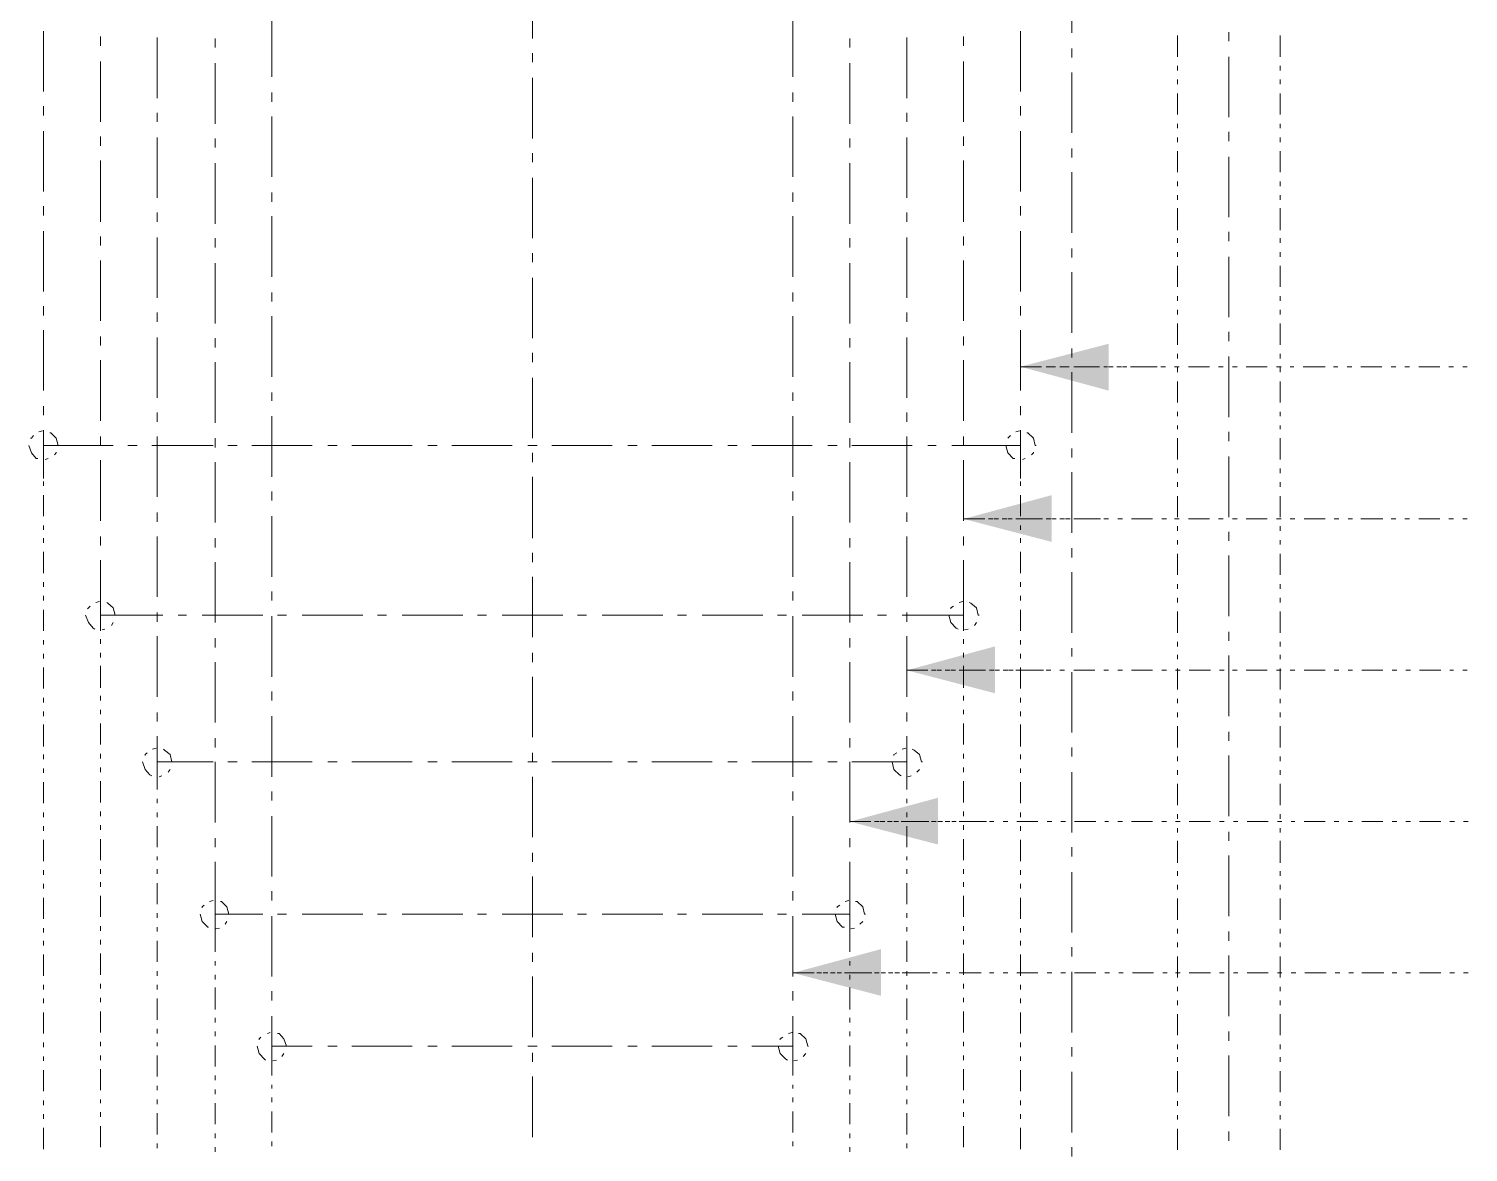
# Model space of a CAD drawing. Header units: millimetres. Extents: x 0 to 588, y 0 to 874.
# Drawn here: x 255.04 to 288.25, y 102.33 to 128.26 of the extents above; entities that cross this region are included whole.
import ezdxf

# ---------------------------------------------------------------- set-up
doc = ezdxf.new("R2010")
doc.units = ezdxf.units.MM
doc.layers.get('0').update_dxf_attribs({"lineweight": 18})

msp = doc.modelspace()

# ---------------------------------------------------------------- hatches: boundary and pattern name
for points in [[(277.918, 120.46), (279.95, 119.909), (279.95, 120.989)], [(276.606, 116.946), (278.638, 116.417), (278.638, 117.496)], [(275.294, 113.453), (277.326, 112.924), (277.326, 114.004)], [(273.981, 109.961), (276.013, 109.432), (276.013, 110.511)], [(272.669, 106.468), (274.701, 105.939), (274.701, 107.019)]]:
    msp.add_hatch(color=0).paths.add_polyline_path(points, flags=0)

# ---------------------------------------------------------------- linework, layer by layer
at = {"color": 0, "lineweight": 0}
for points in [[(279.104, 128.164), (279.104, 129.561)], [(266.658, 129.434), (266.658, 128.037)], [(260.646, 128.545), (260.646, 127.148)], [(272.669, 128.545), (272.669, 127.148)], [(255.376, 128.207), (255.376, 126.809)], [(277.918, 128.207), (277.918, 126.809)], [(256.688, 128.079), (256.688, 127.868)], [(258, 128.058), (258, 126.661)], [(259.334, 128.037), (259.334, 127.826)], [(273.981, 128.037), (273.981, 127.826)], [(275.294, 128.058), (275.294, 126.661)], [(276.606, 128.079), (276.606, 127.868)], [(281.538, 127.614), (281.538, 128.101)], [(282.723, 128.185), (282.723, 127.974)], [(283.909, 127.614), (283.909, 128.101)], [(266.658, 127.698), (266.658, 127.487)], [(279.104, 127.593), (279.104, 127.804)], [(282.723, 127.614), (282.723, 126.217)], [(256.688, 127.508), (256.688, 126.111)], [(259.334, 127.466), (259.334, 126.069)], [(273.981, 127.466), (273.981, 126.069)], [(276.606, 127.508), (276.606, 126.111)], [(279.104, 125.857), (279.104, 127.254)], [(281.538, 127.296), (281.538, 127.402)], [(283.909, 127.296), (283.909, 127.402)], [(266.658, 127.127), (266.658, 125.73)], [(281.538, 126.979), (281.538, 127.085)], [(283.909, 126.979), (283.909, 127.085)], [(260.646, 126.788), (260.646, 126.577)], [(272.669, 126.788), (272.669, 126.577)], [(281.538, 126.28), (281.538, 126.767)], [(283.909, 126.28), (283.909, 126.767)], [(255.376, 126.471), (255.376, 126.259)], [(258, 126.323), (258, 126.111)], [(260.646, 126.238), (260.646, 124.841)], [(272.669, 126.238), (272.669, 124.841)], [(275.294, 126.323), (275.294, 126.111)], [(277.918, 126.471), (277.918, 126.259)], [(255.376, 125.899), (255.376, 124.502)], [(277.918, 125.899), (277.918, 124.502)], [(281.538, 125.963), (281.538, 126.069)], [(282.723, 125.878), (282.723, 125.666)], [(283.909, 125.963), (283.909, 126.069)], [(256.688, 125.772), (256.688, 125.561)], [(258, 125.751), (258, 124.354)], [(259.334, 125.73), (259.334, 125.518)], [(273.981, 125.73), (273.981, 125.518)], [(275.294, 125.751), (275.294, 124.354)], [(276.606, 125.772), (276.606, 125.561)], [(281.538, 125.645), (281.538, 125.751)], [(283.909, 125.645), (283.909, 125.751)], [(256.688, 125.222), (256.688, 123.804)], [(266.658, 125.391), (266.658, 125.18)], [(276.606, 125.222), (276.606, 123.804)], [(279.104, 125.285), (279.104, 125.497)], [(281.538, 124.947), (281.538, 125.434)], [(282.723, 125.307), (282.723, 123.91)], [(283.909, 124.947), (283.909, 125.434)], [(259.334, 125.159), (259.334, 123.761)], [(273.981, 125.159), (273.981, 123.761)], [(279.104, 123.55), (279.104, 124.947)], [(266.658, 124.82), (266.658, 123.423)], [(281.538, 124.629), (281.538, 124.735)], [(283.909, 124.629), (283.909, 124.735)], [(260.646, 124.481), (260.646, 124.269)], [(272.669, 124.481), (272.669, 124.269)], [(281.538, 124.312), (281.538, 124.418)], [(283.909, 124.312), (283.909, 124.418)], [(255.376, 124.164), (255.376, 123.952)], [(258, 124.016), (258, 123.804)], [(260.646, 123.931), (260.646, 122.534)], [(272.669, 123.931), (272.669, 122.534)], [(275.294, 124.016), (275.294, 123.804)], [(277.918, 124.164), (277.918, 123.952)], [(281.538, 123.613), (281.538, 124.121)], [(283.909, 123.613), (283.909, 124.121)], [(255.376, 123.592), (255.376, 122.195)], [(277.918, 123.592), (277.918, 122.195)], [(282.723, 123.571), (282.723, 123.359)], [(256.688, 123.465), (256.688, 123.254)], [(258, 123.444), (258, 122.047)], [(259.334, 123.423), (259.334, 123.211)], [(273.981, 123.423), (273.981, 123.211)], [(275.294, 123.444), (275.294, 122.047)], [(276.606, 123.465), (276.606, 123.254)], [(281.538, 123.317), (281.538, 123.423)], [(283.909, 123.317), (283.909, 123.423)], [(256.688, 122.915), (256.688, 121.518)], [(266.658, 123.084), (266.658, 122.873)], [(276.606, 122.915), (276.606, 121.518)], [(279.104, 122.978), (279.104, 123.19)], [(281.538, 122.999), (281.538, 123.105)], [(282.723, 122.999), (282.723, 121.603)], [(283.909, 122.999), (283.909, 123.105)], [(259.334, 122.851), (259.334, 121.454)], [(273.981, 122.851), (273.981, 121.454)], [(279.104, 121.243), (279.104, 122.64)], [(281.538, 122.301), (281.538, 122.788)], [(283.909, 122.301), (283.909, 122.788)], [(266.658, 122.513), (266.658, 121.116)], [(260.646, 122.174), (260.646, 121.962)], [(272.669, 122.174), (272.669, 121.962)], [(281.538, 121.984), (281.538, 122.089)], [(283.909, 121.984), (283.909, 122.089)], [(255.376, 121.856), (255.376, 121.645)], [(258, 121.708), (258, 121.497)], [(260.646, 121.624), (260.646, 120.227)], [(272.669, 121.624), (272.669, 120.227)], [(275.294, 121.708), (275.294, 121.497)], [(277.918, 121.856), (277.918, 121.645)], [(281.538, 121.666), (281.538, 121.772)], [(283.909, 121.666), (283.909, 121.772)], [(255.376, 121.306), (255.376, 119.909)], [(277.918, 121.306), (277.918, 119.909)], [(281.538, 120.968), (281.538, 121.454)], [(282.723, 121.264), (282.723, 121.052)], [(283.909, 120.968), (283.909, 121.454)], [(256.688, 121.158), (256.688, 120.946)], [(258, 121.137), (258, 119.74)], [(259.334, 121.116), (259.334, 120.904)], [(273.981, 121.116), (273.981, 120.904)], [(275.294, 121.137), (275.294, 119.74)], [(276.606, 121.158), (276.606, 120.946)], [(256.688, 120.608), (256.688, 119.211)], [(259.334, 120.565), (259.334, 119.168)], [(266.658, 120.777), (266.658, 120.565)], [(273.981, 120.565), (273.981, 119.168)], [(276.606, 120.608), (276.606, 119.211)], [(279.104, 120.671), (279.104, 120.883)], [(281.538, 120.65), (281.538, 120.756)], [(282.723, 120.692), (282.723, 119.295)], [(283.909, 120.65), (283.909, 120.756)], [(277.918, 120.46), (278.299, 120.46)], [(278.405, 120.46), (277.918, 120.46)], [(278.511, 120.46), (278.617, 120.46)], [(278.723, 120.46), (278.617, 120.46)], [(278.829, 120.46), (278.934, 120.46)], [(279.04, 120.46), (278.934, 120.46)], [(279.104, 118.936), (279.104, 120.332)], [(279.146, 120.46), (279.633, 120.46)], [(279.739, 120.46), (279.252, 120.46)], [(279.844, 120.46), (279.929, 120.46)], [(280.056, 120.46), (279.95, 120.46)], [(280.141, 120.46), (280.247, 120.46)], [(280.374, 120.46), (280.268, 120.46)], [(280.458, 120.46), (280.945, 120.46)], [(281.072, 120.46), (280.585, 120.46)], [(281.157, 120.46), (281.263, 120.46)], [(281.474, 120.46), (281.58, 120.46)], [(281.538, 120.332), (281.538, 120.438)], [(281.792, 120.46), (282.279, 120.46)], [(282.49, 120.46), (282.596, 120.46)], [(282.808, 120.46), (282.914, 120.46)], [(283.125, 120.46), (283.612, 120.46)], [(283.824, 120.46), (283.93, 120.46)], [(283.909, 120.332), (283.909, 120.438)], [(284.141, 120.46), (284.226, 120.46)], [(284.438, 120.46), (284.946, 120.46)], [(285.136, 120.46), (285.242, 120.46)], [(285.454, 120.46), (285.56, 120.46)], [(285.771, 120.46), (286.258, 120.46)], [(286.47, 120.46), (286.575, 120.46)], [(286.787, 120.46), (286.893, 120.46)], [(287.105, 120.46), (287.591, 120.46)], [(287.803, 120.46), (287.909, 120.46)], [(288.121, 120.46), (288.226, 120.46)], [(266.658, 120.206), (266.658, 118.808)], [(281.538, 119.634), (281.538, 120.121)], [(283.909, 119.634), (283.909, 120.121)], [(260.646, 119.867), (260.646, 119.676)], [(272.669, 119.867), (272.669, 119.676)], [(255.376, 119.549), (255.376, 119.338)], [(258, 119.401), (258, 119.189)], [(260.646, 119.317), (260.646, 117.919)], [(272.669, 119.317), (272.669, 117.919)], [(275.294, 119.401), (275.294, 119.189)], [(277.918, 119.549), (277.918, 119.338)], [(281.538, 119.317), (281.538, 119.422)], [(283.909, 119.317), (283.909, 119.422)], [(255.355, 118.978), (255.27, 118.957)], [(255.376, 118.999), (255.376, 117.877)], [(255.714, 118.639), (255.672, 118.808), (255.545, 118.936), (255.524, 118.936)], [(277.897, 118.978), (277.812, 118.957)], [(277.918, 118.999), (277.918, 117.877)], [(278.257, 118.639), (278.215, 118.808), (278.088, 118.936), (278.067, 118.936)], [(281.538, 119.02), (281.538, 119.105)], [(282.723, 118.957), (282.723, 118.745)], [(283.909, 119.02), (283.909, 119.105)], [(255.037, 118.639), (255.101, 118.47), (255.207, 118.343), (255.249, 118.343)], [(255.143, 118.872), (255.101, 118.808), (255.079, 118.808)], [(255.376, 118.639), (255.376, 118.343)], [(255.376, 118.639), (256.985, 118.639)], [(255.714, 118.639), (255.736, 118.639)], [(256.688, 118.851), (256.688, 118.639)], [(257.323, 118.639), (257.535, 118.639)], [(257.873, 118.639), (259.292, 118.639)], [(258, 118.851), (258, 117.454)], [(259.334, 118.808), (259.334, 118.597)], [(259.63, 118.639), (259.842, 118.639)], [(260.181, 118.639), (261.578, 118.639)], [(261.938, 118.639), (262.149, 118.639)], [(262.488, 118.639), (263.885, 118.639)], [(264.245, 118.639), (264.456, 118.639)], [(264.795, 118.639), (266.192, 118.639)], [(266.552, 118.639), (266.764, 118.639)], [(267.102, 118.639), (268.499, 118.639)], [(268.859, 118.639), (269.071, 118.639)], [(269.409, 118.639), (270.806, 118.639)], [(271.166, 118.639), (271.378, 118.639)], [(271.716, 118.639), (273.113, 118.639)], [(273.473, 118.639), (273.685, 118.639)], [(273.981, 118.808), (273.981, 118.597)], [(274.024, 118.639), (275.421, 118.639)], [(275.294, 118.851), (275.294, 117.454)], [(275.781, 118.639), (275.971, 118.639)], [(276.331, 118.639), (277.918, 118.639)], [(276.606, 118.851), (276.606, 118.639)], [(277.58, 118.639), (277.622, 118.47), (277.749, 118.343), (277.791, 118.343)], [(277.685, 118.872), (277.622, 118.808)], [(277.918, 118.639), (277.918, 118.343)], [(278.257, 118.639), (278.278, 118.639)], [(279.104, 118.364), (279.104, 118.576)], [(281.538, 118.322), (281.538, 118.808)], [(283.909, 118.322), (283.909, 118.808)], [(255.418, 118.322), (255.482, 118.343)], [(255.63, 118.427), (255.672, 118.47), (255.672, 118.491)], [(256.688, 118.3), (256.688, 116.903)], [(259.334, 118.258), (259.334, 116.861)], [(266.658, 118.47), (266.658, 118.258)], [(273.981, 118.258), (273.981, 116.861)], [(276.606, 118.3), (276.606, 116.903)], [(277.961, 118.322), (278.024, 118.343)], [(278.172, 118.427), (278.215, 118.47), (278.215, 118.491)], [(282.723, 118.385), (282.723, 116.988)], [(255.376, 118.131), (255.376, 118.025)], [(266.658, 117.919), (266.658, 116.501)], [(277.918, 118.131), (277.918, 118.025)], [(279.104, 116.628), (279.104, 118.025)], [(281.538, 118.004), (281.538, 118.11)], [(283.909, 118.004), (283.909, 118.11)], [(255.376, 117.814), (255.376, 117.708)], [(260.646, 117.581), (260.646, 117.369)], [(272.669, 117.581), (272.669, 117.369)], [(277.918, 117.814), (277.918, 117.708)], [(281.538, 117.687), (281.538, 117.793)], [(283.909, 117.687), (283.909, 117.793)], [(255.376, 117.496), (255.376, 117.009)], [(277.918, 117.496), (277.918, 117.009)], [(281.538, 116.988), (281.538, 117.475)], [(283.909, 116.988), (283.909, 117.475)], [(258, 117.094), (258, 116.882)], [(260.646, 117.009), (260.646, 115.612)], [(272.669, 117.009), (272.669, 115.612)], [(275.294, 117.094), (275.294, 116.882)], [(276.606, 116.946), (276.987, 116.946)], [(277.093, 116.946), (276.606, 116.946)], [(277.178, 116.946), (277.283, 116.946)], [(277.41, 116.946), (277.305, 116.946)], [(277.495, 116.946), (277.601, 116.946)], [(277.728, 116.946), (277.622, 116.946)], [(277.812, 116.946), (278.299, 116.946)], [(278.426, 116.946), (277.94, 116.946)], [(278.511, 116.946), (278.617, 116.946)], [(278.744, 116.946), (278.638, 116.946)], [(278.829, 116.946), (278.934, 116.946)], [(279.061, 116.946), (278.955, 116.946)], [(279.146, 116.946), (279.633, 116.946)], [(279.76, 116.946), (279.273, 116.946)], [(279.844, 116.946), (279.95, 116.946)], [(280.162, 116.946), (280.268, 116.946)], [(280.479, 116.946), (280.966, 116.946)], [(281.178, 116.946), (281.284, 116.946)], [(281.474, 116.946), (281.58, 116.946)], [(281.792, 116.946), (282.279, 116.946)], [(282.49, 116.946), (282.596, 116.946)], [(282.808, 116.946), (282.914, 116.946)], [(283.125, 116.946), (283.612, 116.946)], [(283.824, 116.946), (283.93, 116.946)], [(284.141, 116.946), (284.247, 116.946)], [(284.459, 116.946), (284.946, 116.946)], [(285.157, 116.946), (285.263, 116.946)], [(285.475, 116.946), (285.581, 116.946)], [(285.771, 116.946), (286.279, 116.946)], [(286.47, 116.946), (286.575, 116.946)], [(286.787, 116.946), (286.893, 116.946)], [(287.105, 116.946), (287.591, 116.946)], [(287.803, 116.946), (287.909, 116.946)], [(288.121, 116.946), (288.226, 116.946)], [(255.376, 116.798), (255.376, 116.692)], [(277.918, 116.798), (277.918, 116.692)], [(281.538, 116.671), (281.538, 116.776)], [(282.723, 116.65), (282.723, 116.438)], [(283.909, 116.671), (283.909, 116.776)], [(255.376, 116.501), (255.376, 116.395)], [(256.688, 116.544), (256.688, 116.332)], [(258, 116.544), (258, 115.147)], [(259.334, 116.501), (259.334, 116.29)], [(273.981, 116.501), (273.981, 116.29)], [(275.294, 116.544), (275.294, 115.147)], [(276.606, 116.544), (276.606, 116.332)], [(277.918, 116.501), (277.918, 116.395)], [(279.104, 116.057), (279.104, 116.269)], [(281.538, 116.353), (281.538, 116.459)], [(283.909, 116.353), (283.909, 116.459)], [(255.376, 116.184), (255.376, 115.697)], [(256.688, 115.993), (256.688, 114.364)], [(259.334, 115.951), (259.334, 114.554)], [(266.658, 116.163), (266.658, 115.951)], [(273.981, 115.951), (273.981, 114.554)], [(276.606, 115.993), (276.606, 114.364)], [(277.918, 116.184), (277.918, 115.697)], [(281.538, 115.655), (281.538, 116.141)], [(282.723, 116.099), (282.723, 114.702)], [(283.909, 115.655), (283.909, 116.141)], [(266.658, 115.612), (266.658, 114.215)], [(279.104, 114.321), (279.104, 115.718)], [(255.376, 115.485), (255.376, 115.379)], [(260.646, 115.274), (260.646, 115.062)], [(272.669, 115.274), (272.669, 115.062)], [(277.918, 115.485), (277.918, 115.379)], [(281.538, 115.337), (281.538, 115.443)], [(283.909, 115.337), (283.909, 115.443)], [(255.376, 115.168), (255.376, 115.062)], [(256.455, 114.935), (256.392, 114.871)], [(256.667, 115.041), (256.582, 115.02)], [(257.027, 114.723), (256.985, 114.893), (256.858, 114.999), (256.836, 115.02)], [(276.373, 114.935), (276.31, 114.893), (276.31, 114.871)], [(276.585, 115.041), (276.5, 115.02)], [(276.945, 114.723), (276.902, 114.893), (276.775, 114.999), (276.733, 115.02)], [(277.918, 115.168), (277.918, 115.062)], [(281.538, 115.02), (281.538, 115.126)], [(283.909, 115.02), (283.909, 115.126)], [(255.376, 114.85), (255.376, 114.364)], [(256.349, 114.723), (256.413, 114.554), (256.519, 114.427), (256.561, 114.406)], [(256.688, 114.723), (256.688, 114.385)], [(256.688, 114.723), (258.127, 114.723)], [(257.027, 114.723), (257.048, 114.723)], [(258, 114.787), (258, 114.575)], [(258.487, 114.723), (258.678, 114.723)], [(259.038, 114.723), (260.435, 114.723)], [(260.646, 114.702), (260.646, 113.305)], [(260.773, 114.723), (260.985, 114.723)], [(261.345, 114.723), (262.742, 114.723)], [(263.08, 114.723), (263.292, 114.723)], [(263.652, 114.723), (265.049, 114.723)], [(265.388, 114.723), (265.599, 114.723)], [(265.959, 114.723), (267.356, 114.723)], [(267.695, 114.723), (267.906, 114.723)], [(268.266, 114.723), (269.663, 114.723)], [(270.002, 114.723), (270.214, 114.723)], [(270.574, 114.723), (271.971, 114.723)], [(272.309, 114.723), (272.521, 114.723)], [(272.669, 114.702), (272.669, 113.305)], [(272.881, 114.723), (274.278, 114.723)], [(274.616, 114.723), (274.828, 114.723)], [(275.188, 114.723), (276.606, 114.723)], [(275.294, 114.787), (275.294, 114.575)], [(276.267, 114.723), (276.31, 114.554), (276.437, 114.427), (276.479, 114.406)], [(276.606, 114.723), (276.606, 114.385)], [(276.945, 114.723), (276.966, 114.723)], [(277.918, 114.85), (277.918, 114.364)], [(281.538, 114.321), (281.538, 114.808)], [(283.909, 114.321), (283.909, 114.808)], [(256.731, 114.385), (256.794, 114.406)], [(256.942, 114.49), (256.985, 114.554)], [(276.627, 114.385), (276.712, 114.406)], [(276.86, 114.49), (276.902, 114.554)], [(282.723, 114.342), (282.723, 114.131)], [(255.376, 114.152), (255.376, 114.046)], [(256.688, 114.173), (256.688, 114.067)], [(258, 114.237), (258, 112.84)], [(259.334, 114.194), (259.334, 113.983)], [(273.981, 114.194), (273.981, 113.983)], [(275.294, 114.237), (275.294, 112.84)], [(276.606, 114.173), (276.606, 114.067)], [(277.918, 114.152), (277.918, 114.046)], [(279.104, 113.771), (279.104, 113.961)], [(281.538, 114.004), (281.538, 114.109)], [(283.909, 114.004), (283.909, 114.109)], [(255.376, 113.834), (255.376, 113.728)], [(256.688, 113.856), (256.688, 113.75)], [(259.334, 113.644), (259.334, 112.247)], [(266.658, 113.856), (266.658, 113.644)], [(273.981, 113.644), (273.981, 112.247)], [(276.606, 113.856), (276.606, 113.75)], [(277.918, 113.834), (277.918, 113.728)], [(281.538, 113.707), (281.538, 113.813)], [(282.723, 113.792), (282.723, 112.395)], [(283.909, 113.707), (283.909, 113.813)], [(255.376, 113.517), (255.376, 113.03)], [(256.688, 113.559), (256.688, 113.051)], [(266.658, 113.305), (266.658, 111.908)], [(275.294, 113.453), (275.654, 113.453)], [(275.781, 113.453), (275.294, 113.453)], [(275.865, 113.453), (275.971, 113.453)], [(276.098, 113.453), (275.992, 113.453)], [(276.183, 113.453), (276.288, 113.453)], [(276.416, 113.453), (276.31, 113.453)], [(276.5, 113.453), (276.987, 113.453)], [(276.606, 113.559), (276.606, 113.051)], [(277.114, 113.453), (276.627, 113.453)], [(277.199, 113.453), (277.305, 113.453)], [(277.432, 113.453), (277.326, 113.453)], [(277.516, 113.453), (277.622, 113.453)], [(277.749, 113.453), (277.643, 113.453)], [(277.812, 113.453), (278.32, 113.453)], [(277.918, 113.517), (277.918, 113.03)], [(278.447, 113.453), (277.961, 113.453)], [(278.511, 113.453), (278.617, 113.453)], [(278.829, 113.453), (278.934, 113.453)], [(279.104, 112.014), (279.104, 113.411)], [(279.146, 113.453), (279.633, 113.453)], [(279.844, 113.453), (279.95, 113.453)], [(280.162, 113.453), (280.268, 113.453)], [(280.479, 113.453), (280.966, 113.453)], [(281.178, 113.453), (281.284, 113.453)], [(281.495, 113.453), (281.601, 113.453)], [(281.538, 113.009), (281.538, 113.496)], [(281.813, 113.453), (282.3, 113.453)], [(282.512, 113.453), (282.617, 113.453)], [(282.808, 113.453), (282.914, 113.453)], [(283.125, 113.453), (283.612, 113.453)], [(283.824, 113.453), (283.93, 113.453)], [(283.909, 113.009), (283.909, 113.496)], [(284.141, 113.453), (284.247, 113.453)], [(284.459, 113.453), (284.946, 113.453)], [(285.157, 113.453), (285.263, 113.453)], [(285.475, 113.453), (285.581, 113.453)], [(285.792, 113.453), (286.279, 113.453)], [(286.491, 113.453), (286.597, 113.453)], [(286.808, 113.453), (286.914, 113.453)], [(287.126, 113.453), (287.613, 113.453)], [(287.824, 113.453), (287.909, 113.453)], [(288.121, 113.453), (288.226, 113.453)], [(260.646, 112.966), (260.646, 112.755)], [(272.669, 112.966), (272.669, 112.755)], [(255.376, 112.818), (255.376, 112.713)], [(256.688, 112.861), (256.688, 112.755)], [(276.606, 112.861), (276.606, 112.755)], [(277.918, 112.818), (277.918, 112.713)], [(281.538, 112.691), (281.538, 112.797)], [(283.909, 112.691), (283.909, 112.797)], [(255.376, 112.501), (255.376, 112.395)], [(256.688, 112.543), (256.688, 112.437)], [(258, 112.48), (258, 112.268)], [(260.646, 112.395), (260.646, 110.998)], [(272.669, 112.395), (272.669, 110.998)], [(275.294, 112.48), (275.294, 112.268)], [(276.606, 112.543), (276.606, 112.437)], [(277.918, 112.501), (277.918, 112.395)], [(281.538, 112.374), (281.538, 112.48)], [(283.909, 112.374), (283.909, 112.48)], [(255.376, 112.204), (255.376, 111.697)], [(256.688, 112.226), (256.688, 111.739)], [(258, 111.929), (258, 110.871)], [(275.294, 111.929), (275.294, 110.871)], [(276.606, 112.226), (276.606, 111.739)], [(277.918, 112.204), (277.918, 111.697)], [(281.538, 111.675), (281.538, 112.162)], [(282.723, 112.035), (282.723, 111.823)], [(283.909, 111.675), (283.909, 112.162)], [(257.979, 111.654), (257.895, 111.633)], [(258.339, 111.337), (258.297, 111.506), (258.17, 111.612), (258.149, 111.633)], [(259.334, 111.887), (259.334, 111.675)], [(273.981, 111.887), (273.981, 111.675)], [(275.272, 111.654), (275.188, 111.633)], [(275.632, 111.337), (275.59, 111.506), (275.463, 111.612), (275.421, 111.633)], [(279.104, 111.464), (279.104, 111.675)], [(255.376, 111.506), (255.376, 111.4)], [(256.688, 111.527), (256.688, 111.421)], [(257.662, 111.337), (257.725, 111.167), (257.831, 111.04), (257.873, 111.019)], [(257.768, 111.548), (257.725, 111.506), (257.725, 111.485)], [(258, 111.337), (258, 110.702)], [(258, 111.337), (259.292, 111.337)], [(258.339, 111.337), (258.36, 111.337)], [(259.334, 111.337), (259.334, 109.94)], [(259.63, 111.337), (259.842, 111.337)], [(260.181, 111.337), (261.578, 111.337)], [(261.938, 111.337), (262.149, 111.337)], [(262.488, 111.337), (263.885, 111.337)], [(264.245, 111.337), (264.456, 111.337)], [(264.795, 111.337), (266.192, 111.337)], [(266.552, 111.337), (266.764, 111.337)], [(266.658, 111.548), (266.658, 111.337)], [(267.102, 111.337), (268.499, 111.337)], [(268.859, 111.337), (269.071, 111.337)], [(269.409, 111.337), (270.806, 111.337)], [(271.166, 111.337), (271.378, 111.337)], [(271.716, 111.337), (273.113, 111.337)], [(273.473, 111.337), (273.685, 111.337)], [(273.981, 111.337), (273.981, 109.94)], [(274.024, 111.337), (275.294, 111.337)], [(274.955, 111.337), (274.997, 111.167), (275.124, 111.04), (275.167, 111.019)], [(275.061, 111.548), (274.997, 111.506), (274.997, 111.485)], [(275.294, 111.337), (275.294, 110.702)], [(275.632, 111.337), (275.654, 111.337)], [(276.606, 111.527), (276.606, 111.421)], [(277.918, 111.506), (277.918, 111.4)], [(281.538, 111.358), (281.538, 111.464)], [(282.723, 111.485), (282.723, 110.088)], [(283.909, 111.358), (283.909, 111.464)], [(255.376, 111.189), (255.376, 111.083)], [(256.688, 111.21), (256.688, 111.104)], [(258.043, 110.998), (258.106, 111.019)], [(258.255, 111.104), (258.297, 111.167)], [(266.658, 110.998), (266.658, 109.601)], [(275.315, 110.998), (275.399, 111.019)], [(275.526, 111.104), (275.59, 111.167)], [(276.606, 111.21), (276.606, 111.104)], [(277.918, 111.189), (277.918, 111.083)], [(279.104, 109.707), (279.104, 111.104)], [(281.538, 111.04), (281.538, 111.146)], [(283.909, 111.04), (283.909, 111.146)], [(255.376, 110.871), (255.376, 110.384)], [(256.688, 110.892), (256.688, 110.405)], [(260.646, 110.659), (260.646, 110.448)], [(272.669, 110.659), (272.669, 110.448)], [(276.606, 110.892), (276.606, 110.405)], [(277.918, 110.871), (277.918, 110.384)], [(281.538, 110.342), (281.538, 110.829)], [(283.909, 110.342), (283.909, 110.829)], [(258, 110.49), (258, 110.384)], [(275.294, 110.49), (275.294, 110.384)], [(255.376, 110.172), (255.376, 110.067)], [(256.688, 110.194), (256.688, 110.088)], [(258, 110.172), (258, 110.067)], [(260.646, 110.088), (260.646, 108.691)], [(272.669, 110.088), (272.669, 108.691)], [(273.981, 109.961), (274.341, 109.961)], [(274.468, 109.961), (273.981, 109.961)], [(274.553, 109.961), (274.659, 109.961)], [(274.786, 109.961), (274.68, 109.961)], [(274.849, 109.961), (274.955, 109.961)], [(275.103, 109.961), (274.997, 109.961)], [(275.167, 109.961), (275.654, 109.961)], [(275.294, 110.172), (275.294, 110.067)], [(275.802, 109.961), (275.315, 109.961)], [(275.865, 109.961), (275.971, 109.961)], [(276.119, 109.961), (276.013, 109.961)], [(276.183, 109.961), (276.288, 109.961)], [(276.437, 109.961), (276.331, 109.961)], [(276.5, 109.961), (276.987, 109.961)], [(276.606, 110.194), (276.606, 110.088)], [(277.135, 109.961), (276.648, 109.961)], [(277.199, 109.961), (277.305, 109.961)], [(277.516, 109.961), (277.622, 109.961)], [(277.834, 109.961), (278.32, 109.961)], [(277.918, 110.172), (277.918, 110.067)], [(278.532, 109.961), (278.638, 109.961)], [(278.85, 109.961), (278.955, 109.961)], [(279.167, 109.961), (279.654, 109.961)], [(279.866, 109.961), (279.95, 109.961)], [(280.162, 109.961), (280.268, 109.961)], [(280.479, 109.961), (280.966, 109.961)], [(281.178, 109.961), (281.284, 109.961)], [(281.495, 109.961), (281.601, 109.961)], [(281.538, 110.024), (281.538, 110.13)], [(281.813, 109.961), (282.3, 109.961)], [(282.512, 109.961), (282.617, 109.961)], [(282.829, 109.961), (282.935, 109.961)], [(283.147, 109.961), (283.633, 109.961)], [(283.845, 109.961), (283.951, 109.961)], [(283.909, 110.024), (283.909, 110.13)], [(284.163, 109.961), (284.247, 109.961)], [(284.459, 109.961), (284.946, 109.961)], [(285.157, 109.961), (285.263, 109.961)], [(285.475, 109.961), (285.581, 109.961)], [(285.792, 109.961), (286.279, 109.961)], [(286.491, 109.961), (286.597, 109.961)], [(286.808, 109.961), (286.914, 109.961)], [(287.126, 109.961), (287.613, 109.961)], [(287.824, 109.961), (287.93, 109.961)], [(288.142, 109.961), (288.248, 109.961)], [(255.376, 109.855), (255.376, 109.749)], [(256.688, 109.876), (256.688, 109.77)], [(258, 109.855), (258, 109.368)], [(275.294, 109.855), (275.294, 109.368)], [(276.606, 109.876), (276.606, 109.77)], [(277.918, 109.855), (277.918, 109.749)], [(281.538, 109.707), (281.538, 109.813)], [(282.723, 109.728), (282.723, 109.516)], [(283.909, 109.707), (283.909, 109.813)], [(255.376, 109.537), (255.376, 109.051)], [(256.688, 109.559), (256.688, 109.072)], [(259.334, 109.58), (259.334, 109.368)], [(273.981, 109.58), (273.981, 109.368)], [(276.606, 109.559), (276.606, 109.072)], [(277.918, 109.537), (277.918, 109.051)], [(279.104, 109.156), (279.104, 109.368)], [(281.538, 109.008), (281.538, 109.516)], [(283.909, 109.008), (283.909, 109.516)], [(258, 109.156), (258, 109.072)], [(259.334, 109.029), (259.334, 107.696)], [(266.658, 109.241), (266.658, 109.029)], [(273.981, 109.029), (273.981, 107.696)], [(275.294, 109.156), (275.294, 109.072)], [(282.723, 109.178), (282.723, 107.781)], [(255.376, 108.839), (255.376, 108.733)], [(256.688, 108.86), (256.688, 108.754)], [(258, 108.86), (258, 108.754)], [(266.658, 108.691), (266.658, 107.294)], [(275.294, 108.86), (275.294, 108.754)], [(276.606, 108.86), (276.606, 108.754)], [(277.918, 108.839), (277.918, 108.733)], [(279.104, 107.4), (279.104, 108.797)], [(281.538, 108.712), (281.538, 108.818)], [(283.909, 108.712), (283.909, 108.818)], [(255.376, 108.522), (255.376, 108.416)], [(256.688, 108.564), (256.688, 108.458)], [(258, 108.543), (258, 108.056)], [(260.646, 108.352), (260.646, 108.141)], [(272.669, 108.352), (272.669, 108.141)], [(275.294, 108.543), (275.294, 108.056)], [(276.606, 108.564), (276.606, 108.458)], [(277.918, 108.522), (277.918, 108.416)], [(281.538, 108.394), (281.538, 108.5)], [(283.909, 108.394), (283.909, 108.5)], [(255.376, 108.204), (255.376, 107.717)], [(256.688, 108.246), (256.688, 107.76)], [(259.08, 108.035), (259.038, 107.992), (259.038, 107.971)], [(259.292, 108.141), (259.207, 108.119)], [(259.651, 107.823), (259.609, 107.992), (259.482, 108.119), (259.461, 108.119)], [(273.748, 108.035), (273.685, 107.992), (273.685, 107.971)], [(273.96, 108.141), (273.875, 108.119)], [(274.32, 107.823), (274.278, 107.992), (274.151, 108.119), (274.108, 108.119)], [(276.606, 108.246), (276.606, 107.76)], [(277.918, 108.204), (277.918, 107.717)], [(281.538, 107.696), (281.538, 108.183)], [(283.909, 107.696), (283.909, 108.183)], [(258, 107.844), (258, 107.738)], [(258.995, 107.823), (259.038, 107.654), (259.165, 107.527), (259.186, 107.527)], [(259.334, 107.823), (259.334, 106.955)], [(259.334, 107.823), (260.435, 107.823)], [(259.567, 107.59), (259.609, 107.654)], [(259.651, 107.823), (259.673, 107.823)], [(260.646, 107.781), (260.646, 106.384)], [(260.773, 107.823), (260.985, 107.823)], [(261.345, 107.823), (262.742, 107.823)], [(263.08, 107.823), (263.292, 107.823)], [(263.652, 107.823), (265.049, 107.823)], [(265.388, 107.823), (265.599, 107.823)], [(265.959, 107.823), (267.356, 107.823)], [(267.695, 107.823), (267.906, 107.823)], [(268.266, 107.823), (269.663, 107.823)], [(270.002, 107.823), (270.214, 107.823)], [(270.574, 107.823), (271.971, 107.823)], [(272.309, 107.823), (272.521, 107.823)], [(272.669, 107.781), (272.669, 106.384)], [(272.881, 107.823), (273.981, 107.823)], [(273.643, 107.823), (273.685, 107.654), (273.812, 107.527), (273.854, 107.527)], [(273.981, 107.823), (273.981, 106.955)], [(274.214, 107.59), (274.278, 107.654)], [(274.32, 107.823), (274.341, 107.823)], [(275.294, 107.844), (275.294, 107.738)], [(255.376, 107.505), (255.376, 107.4)], [(256.688, 107.548), (256.688, 107.442)], [(258, 107.527), (258, 107.421)], [(259.355, 107.484), (259.44, 107.505)], [(274.002, 107.484), (274.087, 107.505)], [(275.294, 107.527), (275.294, 107.421)], [(276.606, 107.548), (276.606, 107.442)], [(277.918, 107.505), (277.918, 107.4)], [(281.538, 107.379), (281.538, 107.484)], [(282.723, 107.421), (282.723, 107.209)], [(283.909, 107.379), (283.909, 107.484)], [(255.376, 107.209), (255.376, 107.103)], [(256.688, 107.23), (256.688, 107.124)], [(258, 107.209), (258, 106.722)], [(275.294, 107.209), (275.294, 106.722)], [(276.606, 107.23), (276.606, 107.124)], [(277.918, 107.209), (277.918, 107.103)], [(279.104, 106.849), (279.104, 107.061)], [(281.538, 107.061), (281.538, 107.167)], [(283.909, 107.061), (283.909, 107.167)], [(255.376, 106.892), (255.376, 106.405)], [(256.688, 106.913), (256.688, 106.426)], [(259.334, 106.743), (259.334, 106.638)], [(266.658, 106.934), (266.658, 106.722)], [(273.981, 106.743), (273.981, 106.638)], [(276.606, 106.913), (276.606, 106.426)], [(277.918, 106.892), (277.918, 106.405)], [(281.538, 106.362), (281.538, 106.849)], [(282.723, 106.871), (282.723, 105.474)], [(283.909, 106.362), (283.909, 106.849)], [(258, 106.511), (258, 106.405)], [(259.334, 106.426), (259.334, 106.32)], [(266.658, 106.384), (266.658, 104.987)], [(272.669, 106.468), (273.008, 106.468)], [(273.156, 106.468), (272.669, 106.468)], [(273.219, 106.468), (273.325, 106.468)], [(273.473, 106.468), (273.368, 106.468)], [(273.537, 106.468), (273.643, 106.468)], [(273.791, 106.468), (273.685, 106.468)], [(273.854, 106.468), (274.341, 106.468)], [(273.981, 106.426), (273.981, 106.32)], [(274.489, 106.468), (274.002, 106.468)], [(274.553, 106.468), (274.659, 106.468)], [(274.807, 106.468), (274.701, 106.468)], [(274.87, 106.468), (274.976, 106.468)], [(275.124, 106.468), (275.019, 106.468)], [(275.188, 106.468), (275.675, 106.468)], [(275.294, 106.511), (275.294, 106.405)], [(275.823, 106.468), (275.315, 106.468)], [(275.886, 106.468), (275.992, 106.468)], [(276.204, 106.468), (276.288, 106.468)], [(276.5, 106.468), (277.008, 106.468)], [(277.199, 106.468), (277.305, 106.468)], [(277.516, 106.468), (277.622, 106.468)], [(277.834, 106.468), (278.32, 106.468)], [(278.532, 106.468), (278.638, 106.468)], [(278.85, 106.468), (278.955, 106.468)], [(279.104, 105.093), (279.104, 106.49)], [(279.167, 106.468), (279.654, 106.468)], [(279.866, 106.468), (279.971, 106.468)], [(280.183, 106.468), (280.289, 106.468)], [(280.501, 106.468), (280.988, 106.468)], [(281.199, 106.468), (281.305, 106.468)], [(281.495, 106.468), (281.601, 106.468)], [(281.813, 106.468), (282.3, 106.468)], [(282.512, 106.468), (282.617, 106.468)], [(282.829, 106.468), (282.935, 106.468)], [(283.147, 106.468), (283.633, 106.468)], [(283.845, 106.468), (283.951, 106.468)], [(284.163, 106.468), (284.268, 106.468)], [(284.48, 106.468), (284.967, 106.468)], [(285.178, 106.468), (285.284, 106.468)], [(285.496, 106.468), (285.602, 106.468)], [(285.792, 106.468), (286.3, 106.468)], [(286.491, 106.468), (286.597, 106.468)], [(286.808, 106.468), (286.914, 106.468)], [(287.126, 106.468), (287.613, 106.468)], [(287.824, 106.468), (287.93, 106.468)], [(288.142, 106.468), (288.248, 106.468)], [(255.376, 106.193), (255.376, 106.087)], [(256.688, 106.214), (256.688, 106.109)], [(258, 106.193), (258, 106.087)], [(259.334, 106.13), (259.334, 105.622)], [(260.646, 106.045), (260.646, 105.833)], [(272.669, 106.045), (272.669, 105.833)], [(273.981, 106.13), (273.981, 105.622)], [(275.294, 106.193), (275.294, 106.087)], [(276.606, 106.214), (276.606, 106.109)], [(277.918, 106.193), (277.918, 106.087)], [(281.538, 106.045), (281.538, 106.151)], [(283.909, 106.045), (283.909, 106.151)], [(255.376, 105.876), (255.376, 105.77)], [(256.688, 105.897), (256.688, 105.791)], [(258, 105.876), (258, 105.389)], [(275.294, 105.876), (275.294, 105.389)], [(276.606, 105.897), (276.606, 105.791)], [(277.918, 105.876), (277.918, 105.77)], [(281.538, 105.728), (281.538, 105.833)], [(283.909, 105.728), (283.909, 105.833)], [(255.376, 105.558), (255.376, 105.071)], [(256.688, 105.579), (256.688, 105.093)], [(259.334, 105.431), (259.334, 105.325)], [(260.646, 105.474), (260.646, 104.775)], [(272.669, 105.474), (272.669, 104.775)], [(273.981, 105.431), (273.981, 105.325)], [(276.606, 105.579), (276.606, 105.093)], [(277.918, 105.558), (277.918, 105.071)], [(281.538, 105.029), (281.538, 105.516)], [(283.909, 105.029), (283.909, 105.516)], [(258, 105.177), (258, 105.071)], [(259.334, 105.114), (259.334, 105.008)], [(260.392, 104.987), (260.35, 104.944), (260.35, 104.923)], [(260.604, 105.093), (260.541, 105.071)], [(260.985, 104.775), (260.921, 104.944), (260.816, 105.071), (260.773, 105.071)], [(272.436, 104.987), (272.373, 104.944), (272.373, 104.923)], [(272.648, 105.093), (272.563, 105.071)], [(273.008, 104.775), (272.965, 104.944), (272.838, 105.071), (272.796, 105.071)], [(273.981, 105.114), (273.981, 105.008)], [(275.294, 105.177), (275.294, 105.071)], [(282.723, 105.114), (282.723, 104.902)], [(255.376, 104.86), (255.376, 104.754)], [(256.688, 104.881), (256.688, 104.775)], [(258, 104.86), (258, 104.775)], [(259.334, 104.796), (259.334, 104.309)], [(260.308, 104.775), (260.35, 104.606), (260.477, 104.479), (260.498, 104.457)], [(260.646, 104.775), (260.646, 104.098)], [(260.646, 104.775), (261.578, 104.775)], [(260.985, 104.775), (261.006, 104.775)], [(261.938, 104.775), (262.149, 104.775)], [(262.488, 104.775), (263.885, 104.775)], [(264.245, 104.775), (264.456, 104.775)], [(264.795, 104.775), (266.192, 104.775)], [(266.552, 104.775), (266.764, 104.775)], [(266.658, 104.627), (266.658, 104.415)], [(267.102, 104.775), (268.499, 104.775)], [(268.859, 104.775), (269.071, 104.775)], [(269.409, 104.775), (270.806, 104.775)], [(271.166, 104.775), (271.378, 104.775)], [(271.716, 104.775), (272.669, 104.775)], [(272.33, 104.775), (272.373, 104.606), (272.5, 104.479), (272.542, 104.457)], [(272.669, 104.775), (272.669, 104.098)], [(273.008, 104.775), (273.029, 104.775)], [(273.981, 104.796), (273.981, 104.309)], [(275.294, 104.86), (275.294, 104.775)], [(276.606, 104.881), (276.606, 104.775)], [(277.918, 104.86), (277.918, 104.754)], [(279.104, 104.542), (279.104, 104.754)], [(281.538, 104.712), (281.538, 104.817)], [(283.909, 104.712), (283.909, 104.817)], [(255.376, 104.542), (255.376, 104.436)], [(256.688, 104.563), (256.688, 104.457)], [(258, 104.563), (258, 104.076)], [(260.668, 104.436), (260.752, 104.457)], [(260.879, 104.542), (260.921, 104.606)], [(272.69, 104.436), (272.775, 104.457)], [(272.902, 104.542), (272.965, 104.606)], [(275.294, 104.563), (275.294, 104.076)], [(276.606, 104.563), (276.606, 104.457)], [(277.918, 104.542), (277.918, 104.436)], [(281.538, 104.415), (281.538, 104.521)], [(282.723, 104.563), (282.723, 103.166)], [(283.909, 104.415), (283.909, 104.521)], [(255.376, 104.225), (255.376, 103.738)], [(256.688, 104.246), (256.688, 103.759)], [(259.334, 104.098), (259.334, 103.992)], [(266.658, 104.076), (266.658, 102.68)], [(273.981, 104.098), (273.981, 103.992)], [(276.606, 104.246), (276.606, 103.759)], [(277.918, 104.225), (277.918, 103.738)], [(279.104, 102.785), (279.104, 104.182)], [(281.538, 103.717), (281.538, 104.204)], [(283.909, 103.717), (283.909, 104.204)], [(258, 103.865), (258, 103.759)], [(259.334, 103.78), (259.334, 103.674)], [(260.646, 103.886), (260.646, 103.801)], [(272.669, 103.886), (272.669, 103.801)], [(273.981, 103.78), (273.981, 103.674)], [(275.294, 103.865), (275.294, 103.759)], [(255.376, 103.526), (255.376, 103.42)], [(256.688, 103.547), (256.688, 103.463)], [(258, 103.547), (258, 103.442)], [(259.334, 103.463), (259.334, 102.976)], [(260.646, 103.59), (260.646, 103.484)], [(272.669, 103.59), (272.669, 103.484)], [(273.981, 103.463), (273.981, 102.976)], [(275.294, 103.547), (275.294, 103.442)], [(276.606, 103.547), (276.606, 103.463)], [(277.918, 103.526), (277.918, 103.42)], [(281.538, 103.399), (281.538, 103.505)], [(283.909, 103.399), (283.909, 103.505)], [(255.376, 103.209), (255.376, 103.103)], [(256.688, 103.251), (256.688, 103.145)], [(258, 103.23), (258, 102.743)], [(260.646, 103.272), (260.646, 102.785)], [(272.669, 103.272), (272.669, 102.785)], [(275.294, 103.23), (275.294, 102.743)], [(276.606, 103.251), (276.606, 103.145)], [(277.918, 103.209), (277.918, 103.103)], [(281.538, 103.082), (281.538, 103.188)], [(283.909, 103.082), (283.909, 103.188)], [(255.376, 102.891), (255.376, 102.404)], [(256.688, 102.933), (256.688, 102.447)], [(259.334, 102.764), (259.334, 102.658)], [(273.981, 102.764), (273.981, 102.658)], [(276.606, 102.933), (276.606, 102.447)], [(277.918, 102.891), (277.918, 102.404)], [(281.538, 102.383), (281.538, 102.87)], [(282.723, 102.806), (282.723, 102.595)], [(283.909, 102.383), (283.909, 102.87)], [(258, 102.531), (258, 102.425)], [(259.334, 102.447), (259.334, 102.341)], [(260.646, 102.574), (260.646, 102.468)], [(272.669, 102.574), (272.669, 102.468)], [(273.981, 102.447), (273.981, 102.341)], [(275.294, 102.531), (275.294, 102.425)], [(279.104, 102.235), (279.104, 102.447)]]:
    msp.add_lwpolyline(points, dxfattribs=at)

doc.saveas('drawing.dxf')
